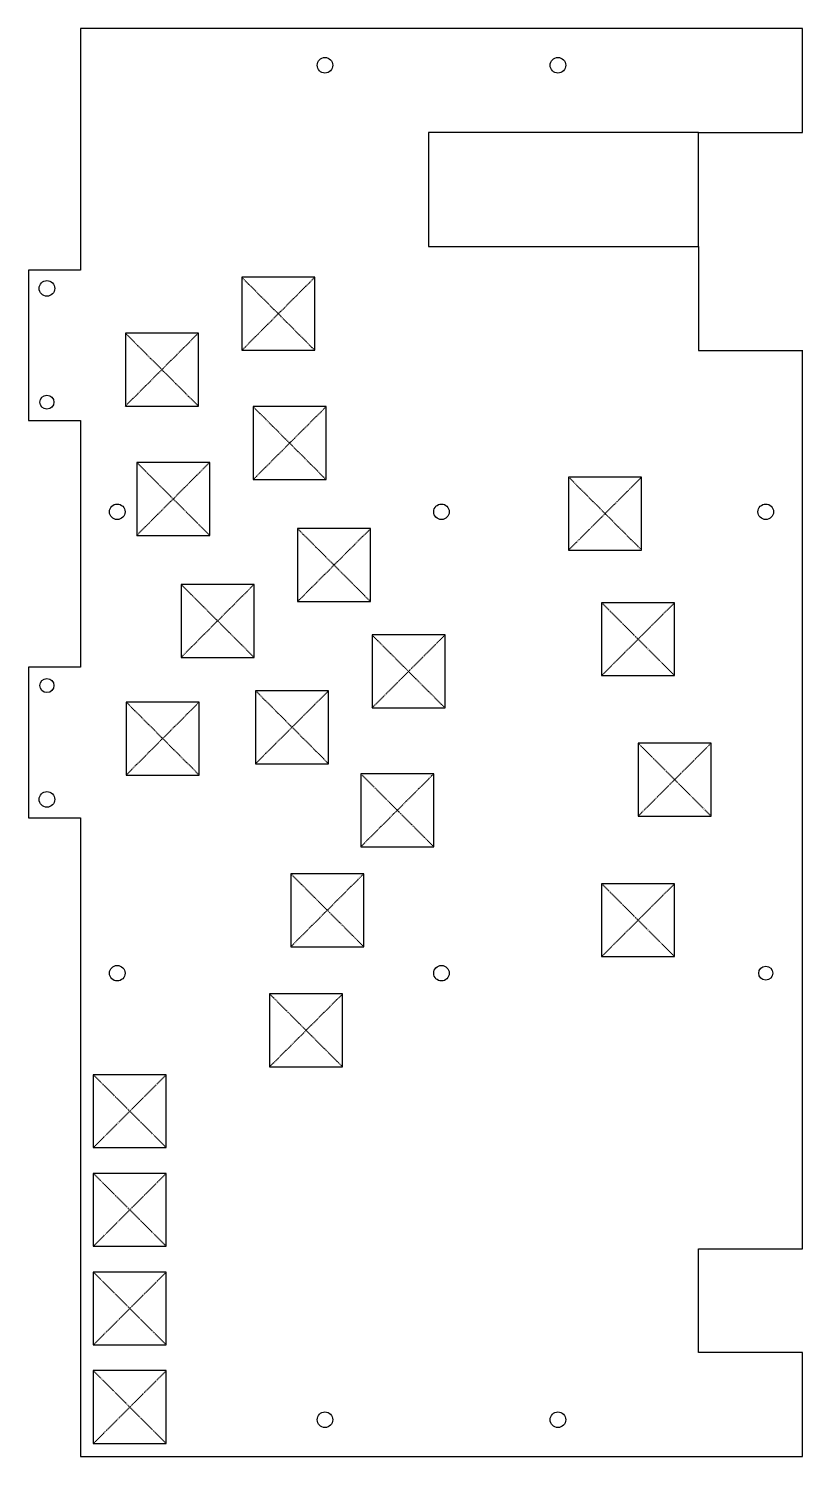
# Model space of a CAD drawing. Header units: millimetres. Extents: x -98 to 51, y -138 to 138.
import ezdxf

# ---------------------------------------------------------------- set-up
doc = ezdxf.new("R2010")
doc.units = ezdxf.units.MM
doc.linetypes.add('DASHED', pattern=[0.2067, 0.1654, -0.0413])

msp = doc.modelspace()

# ---------------------------------------------------------------- linework, layer by layer
for p, q in [((51.5, 137.5), (31.5, 137.5)), ((51.5, 75.5), (51.5, 75.54))]:
    msp.add_line(p, q)
at = {"color": 190, "linetype": 'DASHED', "lineweight": 25, "true_color": 0x8018ff}
for p, q in [((-56.44, 75.54), (-42.39, 89.59)), ((-42.39, 75.54), (-56.44, 89.59)), ((-78.86, 64.79), (-64.81, 78.84)), ((-64.81, 64.79), (-78.86, 78.84)), ((-54.26, 50.63), (-40.21, 64.68)), ((-40.21, 50.63), (-54.26, 64.68)), ((-62.63, 39.89), (-76.68, 53.94)), ((-76.68, 39.89), (-62.63, 53.94)), ((6.48, 37.06), (20.53, 51.11)), ((20.53, 37.06), (6.48, 51.11)), ((-45.71, 27.14), (-31.66, 41.19)), ((-31.66, 27.14), (-45.71, 41.19)), ((-68.13, 16.4), (-54.08, 30.45)), ((-54.08, 16.4), (-68.13, 30.45)), ((12.84, 12.88), (26.89, 26.93)), ((26.89, 12.88), (12.84, 26.93)), ((-31.37, 6.66), (-17.32, 20.71)), ((-17.32, 6.66), (-31.37, 20.71)), ((-53.79, -4.08), (-39.74, 9.97)), ((-39.74, -4.08), (-53.79, 9.97)), ((-78.7, -6.26), (-64.65, 7.79)), ((-64.65, -6.26), (-78.7, 7.79)), ((19.87, -14.18), (33.92, -0.13)), ((33.92, -14.18), (19.87, -0.13)), ((-33.53, -20.08), (-19.48, -6.03)), ((-19.48, -20.08), (-33.53, -6.03)), ((-47.01, -39.33), (-32.96, -25.28)), ((-32.96, -39.33), (-47.01, -25.28)), ((12.84, -41.24), (26.89, -27.19)), ((26.89, -41.24), (12.84, -27.19)), ((-51.09, -62.47), (-37.04, -48.42)), ((-37.04, -62.47), (-51.09, -48.42)), ((-85.03, -78.03), (-70.98, -63.98)), ((-70.98, -78.03), (-85.03, -63.98)), ((-85.03, -97.03), (-70.98, -82.98)), ((-70.98, -97.03), (-85.03, -82.98)), ((-85.03, -116.03), (-70.98, -101.98)), ((-70.98, -116.03), (-85.03, -101.98)), ((-85.03, -135.03), (-70.98, -120.98)), ((-70.98, -135.03), (-85.03, -120.98))]:
    msp.add_line(p, q, dxfattribs=at)
for points in [[(31.5, 117.5), (51.5, 117.5), (51.5, 137.5), (-87.5, 137.5), (-87.5, 91), (-97.5, 91), (-97.5, 62), (-87.5, 62)], [(31.5, 95.5), (31.5, 75.5), (51.5, 75.5)], [(-97.5, -14.5), (-87.5, -14.5), (-87.5, -137.5), (51.5, -137.5), (51.5, -117.5), (31.5, -117.5), (31.5, -97.5), (51.5, -97.5), (51.5, 75.5)], [(-87.5, 62), (-87.5, 14.5), (-97.5, 14.5), (-97.5, -14.5)]]:
    msp.add_lwpolyline(points)
for points in [[(31.5, 117.5), (-20.5, 117.5), (-20.5, 95.5), (31.5, 95.5)], [(-56.44, 89.59), (-56.44, 75.54), (-42.39, 75.54), (-42.39, 89.59)], [(-78.86, 64.79), (-64.81, 64.79), (-64.81, 78.84), (-78.86, 78.84)], [(-54.26, 64.68), (-54.26, 50.63), (-40.21, 50.63), (-40.21, 64.68)], [(-62.63, 39.89), (-62.63, 53.94), (-76.68, 53.94), (-76.68, 39.89)], [(6.48, 37.06), (20.53, 37.06), (20.53, 51.11), (6.48, 51.11)], [(-45.71, 41.19), (-45.71, 27.14), (-31.66, 27.14), (-31.66, 41.19)], [(-54.08, 16.4), (-54.08, 30.45), (-68.13, 30.45), (-68.13, 16.4)], [(12.84, 12.88), (26.89, 12.88), (26.89, 26.93), (12.84, 26.93)], [(-31.37, 20.71), (-31.37, 6.66), (-17.32, 6.66), (-17.32, 20.71)], [(-53.79, 9.97), (-53.79, -4.08), (-39.74, -4.08), (-39.74, 9.97)], [(-78.7, 7.79), (-78.7, -6.26), (-64.65, -6.26), (-64.65, 7.79)], [(19.87, -0.13), (19.87, -14.18), (33.92, -14.18), (33.92, -0.13)], [(-33.53, -6.03), (-33.53, -20.08), (-19.48, -20.08), (-19.48, -6.03)], [(-47.01, -25.28), (-47.01, -39.33), (-32.96, -39.33), (-32.96, -25.28)], [(12.84, -27.19), (12.84, -41.24), (26.89, -41.24), (26.89, -27.19)], [(-51.09, -48.42), (-51.09, -62.47), (-37.04, -62.47), (-37.04, -48.42)], [(-85.03, -78.03), (-70.98, -78.03), (-70.98, -63.98), (-85.03, -63.98)], [(-85.03, -82.98), (-85.03, -97.03), (-70.98, -97.03), (-70.98, -82.98)], [(-85.03, -116.03), (-70.98, -116.03), (-70.98, -101.98), (-85.03, -101.98)], [(-85.03, -120.98), (-85.03, -135.03), (-70.98, -135.03), (-70.98, -120.98)]]:
    msp.add_lwpolyline(points, close=True)
for centre, radius in [((-40.43, 130.43), 1.5), ((4.43, 130.43), 1.5), ((-93.96, 87.46), 1.5), ((-93.96, 65.54), 1.35), ((-80.43, 44.43), 1.5), ((-18, 44.43), 1.5), ((44.43, 44.43), 1.5), ((-93.96, 10.96), 1.35), ((-93.96, -10.96), 1.5), ((-80.43, -44.43), 1.5), ((-18, -44.43), 1.5), ((44.43, -44.43), 1.35), ((-40.43, -130.43), 1.5), ((4.43, -130.43), 1.5)]:
    msp.add_circle(centre, radius)

doc.saveas('drawing.dxf')
